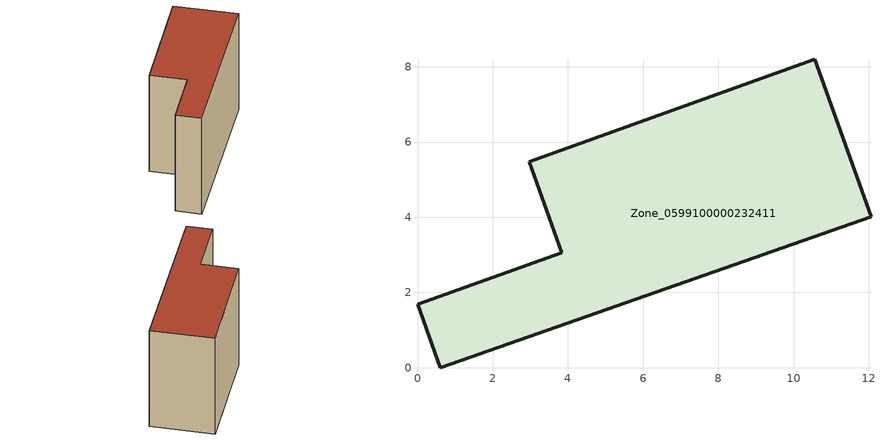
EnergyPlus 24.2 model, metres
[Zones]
Zone_0599100000232411
 floor ground (C_G): 10.56,8.2 12.06,4.01 0.6,0 0,1.69 3.84,3.06 2.97,5.48 z0
 wall outside (C_F): 0.6,0 12.06,4.01 10.56,8.2 2.97,5.48 3.84,3.06 0,1.69 0.6,0 z0:7.81
 roof outside (C_R): 12.06,4.01 10.56,8.2 2.97,5.48 3.84,3.06 0,1.69 0.6,0 z7.81
[BUILDING]
Pand.0599100000232411: North Axis=0; Terrain=City; Loads Convergence Tolerance Value=0.04; Temperature Convergence Tolerance Value=0.4; Solar Distribution=FullExterior; Maximum Number of Warmup Days=25; Minimum Number of Warmup Days=1
[Site:Location]
Rotterdam.The.Hague.AP_ZH_NLD Design_Conditions: Latitude=51.96; Longitude=4.45; Time Zone=1; Elevation=-4.5
[SITE:GROUNDTEMPERATURE:BUILDINGSURFACE]
18, 18, 18, 18, 18, 18, 18, 18, 18, 18, 18, 18
[MATERIAL] Thermal Absorptance=0.9; Solar Absorptance=0.7; Visible Absorptance=0.7
Name | Roughness | Thickness | Conductivity | Density | Specific Heat
G.TI.1946 | MediumSmooth | 0.15 | 1 | 540 | 1210
F.TI.1946 | Rough | 0.3 | 0.857143 | 1920 | 840
R.TI.1946 | MediumRough | 0.2 | 0.1 | 1500 | 1000
[CONSTRUCTION]
C_G: G.TI.1946
C_F: F.TI.1946
C_R: R.TI.1946
[ZONE]
Zone_0599100000232411: Type=1; Multiplier=1; Ceiling Height=Autocalculate; Volume=Autocalculate; Floor Area=autocalculate; Part of Total Floor Area=Yes
[ZONEINFILTRATION:DESIGNFLOWRATE]
Infil_Zone_0599100000232411: Zone or ZoneList or Space or SpaceList=Zone_0599100000232411; Schedule=AlwaysOn; Design Flow Rate Calculation Method=Flow/Area; Flow Rate per Floor Area=0.003; Constant Term Coefficient=1; Temperature Term Coefficient=0; Velocity Term Coefficient=0; Velocity Squared Term Coefficient=0
[HVACTEMPLATE:ZONE:IDEALLOADSAIRSYSTEM]
Zone_0599100000232411: Maximum Heating Supply Air Temperature=50; Minimum Cooling Supply Air Temperature=13; Maximum Heating Supply Air Humidity Ratio=0.0156; Minimum Cooling Supply Air Humidity Ratio=0.0077; Heating Limit=NoLimit; Cooling Limit=NoLimit; Dehumidification Control Type=ConstantSensibleHeatRatio; Cooling Sensible Heat Ratio=0.7; Dehumidification Setpoint=60; Humidification Control Type=None; Humidification Setpoint=30; Outdoor Air Method=None; Outdoor Air Flow Rate per Person=0.00944; Outdoor Air Flow Rate per Zone Floor Area=0; Outdoor Air Flow Rate per Zone=0; Demand Controlled Ventilation Type=None; Outdoor Air Economizer Type=NoEconomizer; Heat Recovery Type=None; Sensible Heat Recovery Effectiveness=0.7; Latent Heat Recovery Effectiveness=0.65
[ZONECONTROL:THERMOSTAT]
ThermostatControl_Zone_0599100000232411: Zone or ZoneList=Zone_0599100000232411; Control Type Schedule=DualSetpointControlType; Control 1=Thermostat_Zone_0599100000232411; Temperature Difference Between Cutout And Setpoint=0
[THERMOSTATSETPOINT:DUALSETPOINT]
Thermostat_Zone_0599100000232411: Heating Setpoint Temperature Schedule=HeatingSetpoint_Zone_0599100000232411; Cooling Setpoint Temperature Schedule=CoolingSetpoint_Zone_0599100000232411
[SCHEDULE:COMPACT]
HeatingSetpoint_Zone_0599100000232411: Through: 12/31, For: AllDays, Until: 24:00, 21
CoolingSetpoint_Zone_0599100000232411: Through: 12/31, For: AllDays, Until: 24:00, 24
DualSetpointControlType: Through: 12/31, For: AllDays, Until: 24:00, 4
AlwaysOn: Through: 12/31, For: AllDays, Until: 24:00, 1
